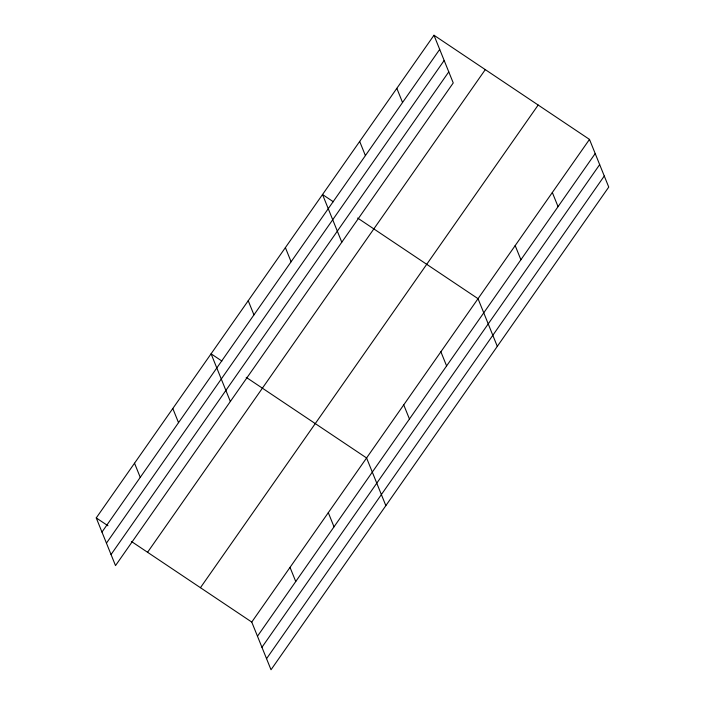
<?xml version="1.0" encoding="UTF-8"?>
<svg xmlns="http://www.w3.org/2000/svg" width="705" height="705" viewBox="0 0 705 705"><rect width="100%" height="100%" fill="white"/><g stroke="black" fill="none" stroke-linecap="round" stroke-linejoin="round"><path stroke-width="1.06" d="M433.98 35.25L453.245 82.934L115.514 565.595L96.25 517.919L433.98 35.25L589.486 139.405L608.75 187.081L271.02 669.75L251.756 622.066L131.368 541.431M101.969 532.072L439.7 49.403M106.446 543.132L444.168 60.463M111.046 554.535L448.777 71.866M147.565 552.288L485.296 69.619M200.44 587.697L538.171 105.036M251.756 622.066L589.486 139.405M257.475 636.218L595.196 153.558M261.943 647.287L599.673 164.618M266.552 658.682L604.273 176.021M333.333 201.762L322.529 194.527L341.793 242.212M357.638 218.048L478.034 298.682L497.298 346.367M221.881 361.048L211.086 353.813L230.35 401.489M246.195 377.325L366.582 457.959L385.846 505.644M96.25 517.919L107.962 525.754M552.332 192.5L558.052 206.644M515.179 245.587L520.898 259.74M396.836 88.345L402.546 102.498M359.682 141.441L365.401 155.585M440.881 351.777L446.6 365.93M403.727 404.873L409.446 419.017M285.384 247.622L291.103 261.775M248.231 300.718L253.95 314.871M328.301 512.667L334.02 526.82M290.028 567.366L295.748 581.519M172.804 408.512L178.524 422.665M134.532 463.211L140.251 477.364"/></g></svg>
